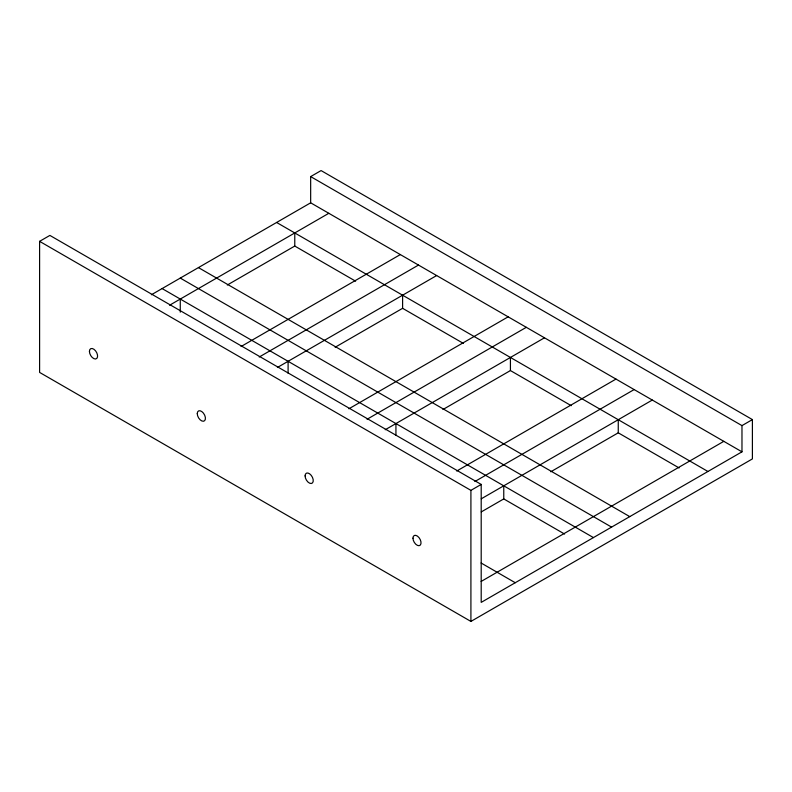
<?xml version="1.0" encoding="UTF-8"?>
<svg xmlns="http://www.w3.org/2000/svg" width="792" height="792" viewBox="0 0 792 792"><rect width="100%" height="100%" fill="white"/><g stroke="black" fill="none" stroke-linecap="round" stroke-linejoin="round"><path stroke-width="1.19" d="M310.662 176.596L321.087 170.577L752.4 419.592L752.4 458.905L470.913 621.423L39.6 372.408L39.6 241.342L49.886 235.412L481.199 484.427L481.199 602.385L741.975 451.826L741.975 425.611L310.662 176.596L310.662 202.811L741.975 451.826M151.401 294.753L310.662 202.811M169.567 305.237L328.819 213.295M227.304 285.011L294.772 246.055L355.608 281.18M241.075 346.52L400.326 254.578M259.232 357.004L418.493 265.063M277.388 367.488L436.649 275.547M335.135 347.262L402.603 308.316L463.429 343.431M348.896 408.781L508.157 316.83M367.062 419.265L526.314 327.314M385.219 429.749L544.48 337.798M442.956 409.513L510.424 370.567L571.26 405.692M456.727 471.032L615.988 379.081M474.883 481.516L634.144 389.565M39.6 241.342L470.913 490.367L481.199 484.427M481.269 498.802L652.301 400.049M481.269 511.909L503.762 498.92L564.587 534.046M550.787 471.775L618.255 432.818L679.091 467.943M741.975 425.611L752.4 419.592M481.13 581.457L723.809 441.342M276.606 222.463L707.919 471.478M198.436 267.597L629.749 516.622M180.269 278.091L611.582 527.106M162.113 288.575L593.426 537.59M481.081 562.993L515.245 582.724M618.255 419.71L618.255 432.818M510.424 357.459L510.424 370.567M503.762 485.823L503.762 498.92M470.913 490.367L470.913 621.423M402.603 295.208L402.603 308.316M395.931 423.562L395.931 435.481M294.772 232.947L294.772 246.055M288.1 361.31L288.1 373.22M180.269 299.059L180.269 312.167M412.959 538.164A5.722 3.307 60 0 0 419.017 545.708A5.722 3.307 60 0 0 419.017 537.619A5.722 3.307 60 0 0 412.959 538.164M305.088 475.883A5.782 3.336 60 0 0 311.216 483.506A5.782 3.336 60 0 0 311.216 475.339A5.782 3.336 60 0 0 305.088 475.883M197.257 413.632A5.782 3.336 60 0 0 203.386 421.255A5.782 3.336 60 0 0 203.386 413.077A5.782 3.336 60 0 0 197.257 413.632M89.427 351.371A5.782 3.336 60 0 0 95.555 358.994A5.782 3.336 60 0 0 95.555 350.826A5.782 3.336 60 0 0 89.427 351.371"/></g></svg>
